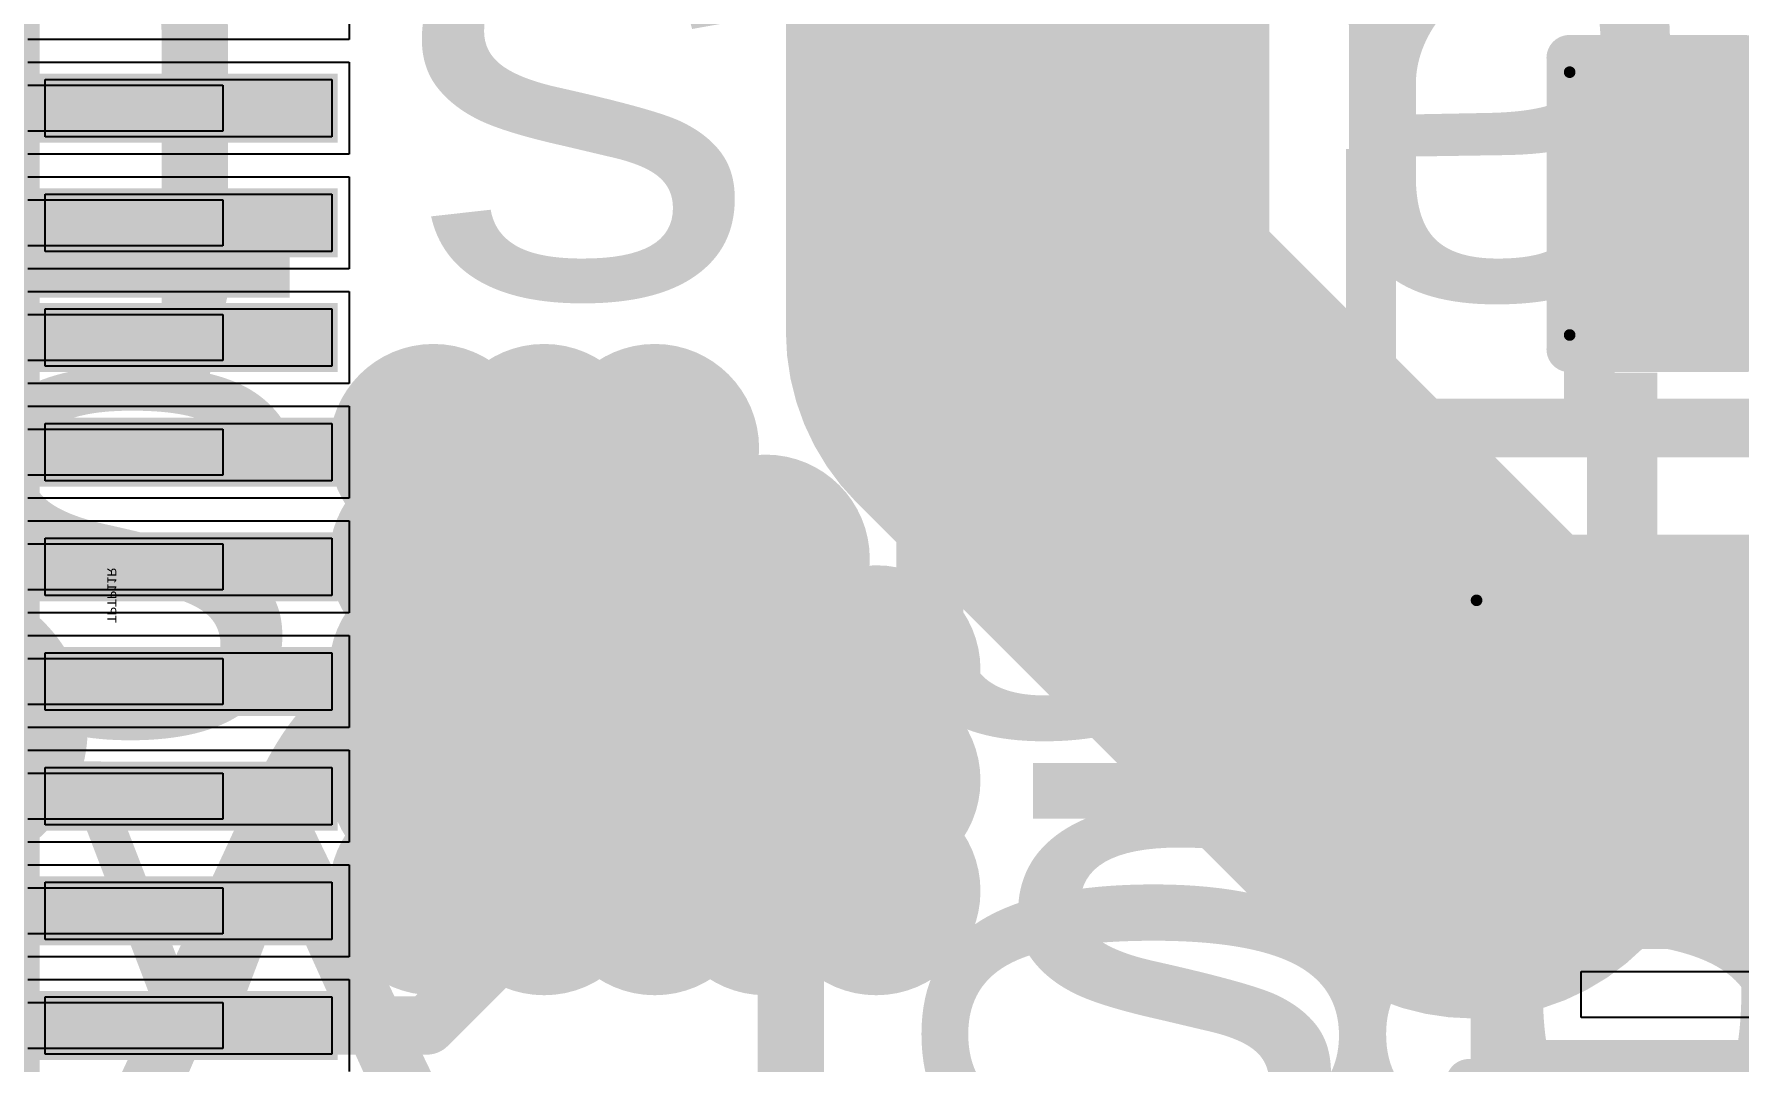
# Model space of a CAD drawing. Header units: inches. Extents: x -2.12 to 4.45, y -3.15 to 1.57.
# Drawn here: x -0.6107 to -0.3181, y -0.558 to -0.3815 of the extents above; entities that cross this region are included whole.
import ezdxf

# ---------------------------------------------------------------- set-up
doc = ezdxf.new("R2010")
doc.units = ezdxf.units.IN
doc.header["$MEASUREMENT"] = 0
for name, color, linetype in [('Bottom', 5, 'Continuous'), ('Bottom 3D Body', 56, 'Continuous'), ('Bottom Paste', 16, 'Continuous'), ('Bottom Solder', 6, 'Continuous'), ('Bottom Value', 56, 'Continuous'), ('Measures', 56, 'Continuous'), ('tDocu', 76, 'Continuous'), ('Top', 1, 'Continuous'), ('Top Glue Points', 56, 'Continuous'), ('Top Paste', 8, 'Continuous'), ('Top Solder', 216, 'Continuous'), ('Top Value', 56, 'Continuous'), ('tPlace', 56, 'Continuous'), ('Via Holes', 16, 'Continuous')]:
    doc.layers.add(name, color=color, linetype=linetype)
doc.styles.add('Arial', font='', dxfattribs={"height": 0.2})
doc.styles.add('Courier New', font='', dxfattribs={"height": 0.2})
doc.styles.get('Arial').set_extended_font_data('Arial')
doc.styles.get('Courier New').set_extended_font_data('Courier New')

# ---------------------------------------------------------------- blocks, each defined once
blk = doc.blocks.new('R0603_57')
at = {"layer": 'Top'}
for points in [[(-0.043, 0.0197), (-0.013, 0.0197), (-0.013, -0.0197), (-0.043, -0.0197)], [(0.013, 0.0197), (0.043, 0.0197), (0.043, -0.0197), (0.013, -0.0197)]]:
    blk.add_hatch(color=1, dxfattribs=at).paths.add_polyline_path(points)
at = {"layer": 'Top Paste'}
for points in [[(-0.043, 0.0197), (-0.013, 0.0197), (-0.013, -0.0197), (-0.043, -0.0197)], [(0.013, 0.0197), (0.043, 0.0197), (0.043, -0.0197), (0.013, -0.0197)]]:
    blk.add_hatch(color=8, dxfattribs=at).paths.add_polyline_path(points)
at = {"layer": 'Top Solder'}
for points in [[(-0.047, 0.0237), (-0.009, 0.0237), (-0.009, -0.0237), (-0.047, -0.0237)], [(0.009, 0.0237), (0.047, 0.0237), (0.047, -0.0237), (0.009, -0.0237)]]:
    blk.add_hatch(color=216, dxfattribs=at).paths.add_polyline_path(points)
at = {"layer": 'Top', "const_width": 0.002}
for points in [[(-0.04996, -0.02256), (-0.04996, 0.02256)], [(-0.04996, 0.02256), (0.04996, 0.02256)], [(0.04996, -0.02256), (0.04996, 0.02256)], [(-0.04996, -0.02256), (0.04996, -0.02256)]]:
    blk.add_lwpolyline(points, dxfattribs=at)
at = {"layer": 'Top', "const_width": 0.001}
for points in [[(-0.05046, 0.02256, 1), (-0.04946, 0.02256, 1)], [(-0.05046, 0.02256, 1), (-0.04946, 0.02256, 1)], [(0.04946, 0.02256, 1), (0.05046, 0.02256, 1)], [(0.04946, 0.02256, 1), (0.05046, 0.02256, 1)], [(-0.05046, -0.02256, 1), (-0.04946, -0.02256, 1)], [(-0.05046, -0.02256, 1), (-0.04946, -0.02256, 1)], [(0.04946, -0.02256, 1), (0.05046, -0.02256, 1)], [(0.04946, -0.02256, 1), (0.05046, -0.02256, 1)]]:
    blk.add_lwpolyline(points, format="xyb", close=True, dxfattribs=at)
at = {"layer": 'Top Glue Points'}
for p, q in [((-0.00787, -0.01575), (-0.00787, 0.01575)), ((-0.00787, 0.01575), (0.00787, 0.01575)), ((0.00787, 0.01575), (0.00787, -0.01575)), ((0.00787, -0.01575), (-0.00787, -0.01575))]:
    blk.add_line(p, q, dxfattribs=at)
at = {"layer": 'tPlace', "const_width": 0.00787}
for points in [[(-0.05, -0.025), (-0.05, 0.025)], [(-0.05, 0.025), (-0.02, 0.025)], [(0.02, 0.025), (0.05, 0.025)], [(0.05, -0.025), (0.05, 0.025)], [(-0.05, -0.025), (-0.02, -0.025)], [(0.02, -0.025), (0.05, -0.025)]]:
    blk.add_lwpolyline(points, dxfattribs=at)
at = {"layer": 'tPlace', "const_width": 0.00394}
for points in [[(-0.05197, 0.025, 1), (-0.04803, 0.025, 1)], [(-0.05197, 0.025, 1), (-0.04803, 0.025, 1)], [(-0.02197, 0.025, 1), (-0.01803, 0.025, 1)], [(0.01803, 0.025, 1), (0.02197, 0.025, 1)], [(0.04803, 0.025, 1), (0.05197, 0.025, 1)], [(0.04803, 0.025, 1), (0.05197, 0.025, 1)], [(-0.05197, -0.025, 1), (-0.04803, -0.025, 1)], [(-0.05197, -0.025, 1), (-0.04803, -0.025, 1)], [(-0.02197, -0.025, 1), (-0.01803, -0.025, 1)], [(0.01803, -0.025, 1), (0.02197, -0.025, 1)], [(0.04803, -0.025, 1), (0.05197, -0.025, 1)], [(0.04803, -0.025, 1), (0.05197, -0.025, 1)]]:
    blk.add_lwpolyline(points, format="xyb", close=True, dxfattribs=at)
blk = doc.blocks.new('C0805_66')
at = {"layer": 'Top'}
for points in [[(-0.06299, 0.02953), (-0.01181, 0.02953), (-0.01181, -0.02953), (-0.06299, -0.02953)], [(0.01181, 0.02953), (0.06299, 0.02953), (0.06299, -0.02953), (0.01181, -0.02953)]]:
    blk.add_hatch(color=1, dxfattribs=at).paths.add_polyline_path(points)
at = {"layer": 'Top Paste'}
for points in [[(-0.06299, 0.02953), (-0.01181, 0.02953), (-0.01181, -0.02953), (-0.06299, -0.02953)], [(0.01181, 0.02953), (0.06299, 0.02953), (0.06299, -0.02953), (0.01181, -0.02953)]]:
    blk.add_hatch(color=8, dxfattribs=at).paths.add_polyline_path(points)
at = {"layer": 'Top Solder'}
for points in [[(-0.06699, 0.03353), (-0.00781, 0.03353), (-0.00781, -0.03353), (-0.06699, -0.03353)], [(0.00781, 0.03353), (0.06699, 0.03353), (0.06699, -0.03353), (0.00781, -0.03353)]]:
    blk.add_hatch(color=216, dxfattribs=at).paths.add_polyline_path(points)
at = {"layer": 'Top', "const_width": 0.002}
for points in [[(-0.06768, -0.0337), (-0.06768, 0.0337)], [(0.06768, 0.0337), (-0.06768, 0.0337)], [(0.06768, -0.0337), (0.06768, 0.0337)], [(0.06768, -0.0337), (-0.06768, -0.0337)]]:
    blk.add_lwpolyline(points, dxfattribs=at)
at = {"layer": 'Top', "const_width": 0.001}
for points in [[(-0.06818, 0.0337, 1), (-0.06718, 0.0337, 1)], [(-0.06818, 0.0337, 1), (-0.06718, 0.0337, 1)], [(0.06718, 0.0337, 1), (0.06818, 0.0337, 1)], [(0.06718, 0.0337, 1), (0.06818, 0.0337, 1)], [(-0.06818, -0.0337, 1), (-0.06718, -0.0337, 1)], [(-0.06818, -0.0337, 1), (-0.06718, -0.0337, 1)], [(0.06718, -0.0337, 1), (0.06818, -0.0337, 1)], [(0.06718, -0.0337, 1), (0.06818, -0.0337, 1)]]:
    blk.add_lwpolyline(points, format="xyb", close=True, dxfattribs=at)
at = {"layer": 'Top Glue Points'}
for p, q in [((-0.00394, -0.01575), (-0.00394, 0.01575)), ((-0.00394, 0.01575), (0.00394, 0.01575)), ((0.00394, 0.01575), (0.00394, -0.01575)), ((0.00394, -0.01575), (-0.00394, -0.01575))]:
    blk.add_line(p, q, dxfattribs=at)
at = {"layer": 'tPlace', "const_width": 0.00787}
for points in [[(-0.075, 0.025, -0.414214), (-0.065, 0.035)], [(0.065, 0.035, -0.414214), (0.075, 0.025)], [(-0.065, -0.035, -0.414214), (-0.075, -0.025)], [(0.075, -0.025, -0.414214), (0.065, -0.035)]]:
    blk.add_lwpolyline(points, format="xyb", dxfattribs=at)
for points in [[(-0.015, 0.035), (-0.065, 0.035)], [(0.065, 0.035), (0.015, 0.035)], [(-0.075, -0.025), (-0.075, 0.025)], [(0.075, -0.025), (0.075, 0.025)], [(-0.015, -0.035), (-0.065, -0.035)], [(0.065, -0.035), (0.015, -0.035)]]:
    blk.add_lwpolyline(points, dxfattribs=at)
at = {"layer": 'tPlace', "const_width": 0.00394}
for points in [[(-0.06697, 0.035, 1), (-0.06303, 0.035, 1)], [(-0.06697, 0.035, 1), (-0.06303, 0.035, 1)], [(-0.01697, 0.035, 1), (-0.01303, 0.035, 1)], [(0.01303, 0.035, 1), (0.01697, 0.035, 1)], [(0.06303, 0.035, 1), (0.06697, 0.035, 1)], [(0.06303, 0.035, 1), (0.06697, 0.035, 1)], [(-0.07697, 0.025, 1), (-0.07303, 0.025, 1)], [(-0.07697, 0.025, 1), (-0.07303, 0.025, 1)], [(0.07303, 0.025, 1), (0.07697, 0.025, 1)], [(0.07303, 0.025, 1), (0.07697, 0.025, 1)], [(-0.07697, -0.025, 1), (-0.07303, -0.025, 1)], [(-0.07697, -0.025, 1), (-0.07303, -0.025, 1)], [(0.07303, -0.025, 1), (0.07697, -0.025, 1)], [(0.07303, -0.025, 1), (0.07697, -0.025, 1)], [(-0.06697, -0.035, 1), (-0.06303, -0.035, 1)], [(-0.06697, -0.035, 1), (-0.06303, -0.035, 1)], [(-0.01697, -0.035, 1), (-0.01303, -0.035, 1)], [(0.01303, -0.035, 1), (0.01697, -0.035, 1)], [(0.06303, -0.035, 1), (0.06697, -0.035, 1)], [(0.06303, -0.035, 1), (0.06697, -0.035, 1)]]:
    blk.add_lwpolyline(points, format="xyb", close=True, dxfattribs=at)
blk = doc.blocks.new('FH12_30S_0_5SH_67')
at = {"layer": 'Top'}
for points in [[(-0.232285, 0.15354), (-0.220475, 0.15354), (-0.220475, 0.10236), (-0.232285, 0.10236)], [(-0.212595, 0.15354), (-0.200785, 0.15354), (-0.200785, 0.10236), (-0.212595, 0.10236)], [(-0.192915, 0.15354), (-0.181105, 0.15354), (-0.181105, 0.10236), (-0.192915, 0.10236)], [(-0.173225, 0.15354), (-0.161415, 0.15354), (-0.161415, 0.10236), (-0.173225, 0.10236)], [(-0.153545, 0.15354), (-0.141735, 0.15354), (-0.141735, 0.10236), (-0.153545, 0.10236)], [(-0.133855, 0.15354), (-0.122045, 0.15354), (-0.122045, 0.10236), (-0.133855, 0.10236)], [(-0.114175, 0.15354), (-0.102365, 0.15354), (-0.102365, 0.10236), (-0.114175, 0.10236)], [(-0.094485, 0.15354), (-0.082675, 0.15354), (-0.082675, 0.10236), (-0.094485, 0.10236)], [(-0.074805, 0.15354), (-0.062995, 0.15354), (-0.062995, 0.10236), (-0.074805, 0.10236)]]:
    blk.add_hatch(color=1, dxfattribs=at).paths.add_polyline_path(points)
at = {"layer": 'Top Paste'}
for points in [[(-0.232285, 0.15354), (-0.220475, 0.15354), (-0.220475, 0.10236), (-0.232285, 0.10236)], [(-0.212595, 0.15354), (-0.200785, 0.15354), (-0.200785, 0.10236), (-0.212595, 0.10236)], [(-0.192915, 0.15354), (-0.181105, 0.15354), (-0.181105, 0.10236), (-0.192915, 0.10236)], [(-0.173225, 0.15354), (-0.161415, 0.15354), (-0.161415, 0.10236), (-0.173225, 0.10236)], [(-0.153545, 0.15354), (-0.141735, 0.15354), (-0.141735, 0.10236), (-0.153545, 0.10236)], [(-0.133855, 0.15354), (-0.122045, 0.15354), (-0.122045, 0.10236), (-0.133855, 0.10236)], [(-0.114175, 0.15354), (-0.102365, 0.15354), (-0.102365, 0.10236), (-0.114175, 0.10236)], [(-0.094485, 0.15354), (-0.082675, 0.15354), (-0.082675, 0.10236), (-0.094485, 0.10236)], [(-0.074805, 0.15354), (-0.062995, 0.15354), (-0.062995, 0.10236), (-0.074805, 0.10236)]]:
    blk.add_hatch(color=8, dxfattribs=at).paths.add_polyline_path(points)
at = {"layer": 'Top Solder'}
for points in [[(-0.232285, 0.15354), (-0.220475, 0.15354), (-0.220475, 0.10236), (-0.232285, 0.10236)], [(-0.212595, 0.15354), (-0.200785, 0.15354), (-0.200785, 0.10236), (-0.212595, 0.10236)], [(-0.192915, 0.15354), (-0.181105, 0.15354), (-0.181105, 0.10236), (-0.192915, 0.10236)], [(-0.173225, 0.15354), (-0.161415, 0.15354), (-0.161415, 0.10236), (-0.173225, 0.10236)], [(-0.153545, 0.15354), (-0.141735, 0.15354), (-0.141735, 0.10236), (-0.153545, 0.10236)], [(-0.133855, 0.15354), (-0.122045, 0.15354), (-0.122045, 0.10236), (-0.133855, 0.10236)], [(-0.114175, 0.15354), (-0.102365, 0.15354), (-0.102365, 0.10236), (-0.114175, 0.10236)], [(-0.094485, 0.15354), (-0.082675, 0.15354), (-0.082675, 0.10236), (-0.094485, 0.10236)], [(-0.074805, 0.15354), (-0.062995, 0.15354), (-0.062995, 0.10236), (-0.074805, 0.10236)]]:
    blk.add_hatch(color=216, dxfattribs=at).paths.add_polyline_path(points)
at = {"layer": 'tDocu'}
for p, q in [((-0.23032, 0.10039), (-0.23032, 0.13386)), ((-0.23032, 0.13386), (-0.22244, 0.13386)), ((-0.22244, 0.13386), (-0.22244, 0.10039)), ((-0.21063, 0.10039), (-0.21063, 0.13386)), ((-0.21063, 0.13386), (-0.20276, 0.13386)), ((-0.20276, 0.13386), (-0.20276, 0.10039)), ((-0.19094, 0.10039), (-0.19094, 0.13386)), ((-0.19094, 0.13386), (-0.18307, 0.13386)), ((-0.18307, 0.13386), (-0.18307, 0.10039)), ((-0.17126, 0.10039), (-0.17126, 0.13386)), ((-0.17126, 0.13386), (-0.16339, 0.13386)), ((-0.16339, 0.13386), (-0.16339, 0.10039)), ((-0.15157, 0.10039), (-0.15157, 0.13386)), ((-0.15157, 0.13386), (-0.1437, 0.13386)), ((-0.1437, 0.13386), (-0.1437, 0.10039)), ((-0.13189, 0.10039), (-0.13189, 0.13386)), ((-0.13189, 0.13386), (-0.12402, 0.13386)), ((-0.12402, 0.13386), (-0.12402, 0.10039)), ((-0.1122, 0.10039), (-0.1122, 0.13386)), ((-0.1122, 0.13386), (-0.10433, 0.13386)), ((-0.10433, 0.13386), (-0.10433, 0.10039)), ((-0.09252, 0.10039), (-0.09252, 0.13386)), ((-0.09252, 0.13386), (-0.08465, 0.13386)), ((-0.08465, 0.13386), (-0.08465, 0.10039)), ((-0.07283, 0.10039), (-0.07283, 0.13386)), ((-0.07283, 0.13386), (-0.06496, 0.13386)), ((-0.06496, 0.13386), (-0.06496, 0.10039))]:
    blk.add_line(p, q, dxfattribs=at)
at = {"layer": 'tDocu', "const_width": 0.008}
blk.add_lwpolyline([(0.35236, 0.09843), (-0.35236, 0.09843)], dxfattribs=at)
at = {"layer": 'Top Paste'}
for p, q in [((-0.2313, 0.10335), (-0.2313, 0.15256)), ((-0.2313, 0.15256), (-0.22146, 0.15256)), ((-0.22146, 0.15256), (-0.22146, 0.10335)), ((-0.21161, 0.10335), (-0.21161, 0.15256)), ((-0.21161, 0.15256), (-0.20177, 0.15256)), ((-0.20177, 0.15256), (-0.20177, 0.10335)), ((-0.19193, 0.10335), (-0.19193, 0.15256)), ((-0.19193, 0.15256), (-0.18209, 0.15256)), ((-0.18209, 0.15256), (-0.18209, 0.10335)), ((-0.17224, 0.10335), (-0.17224, 0.15256)), ((-0.17224, 0.15256), (-0.1624, 0.15256)), ((-0.1624, 0.15256), (-0.1624, 0.10335)), ((-0.15256, 0.10335), (-0.15256, 0.15256)), ((-0.15256, 0.15256), (-0.14272, 0.15256)), ((-0.14272, 0.15256), (-0.14272, 0.10335)), ((-0.13287, 0.10335), (-0.13287, 0.15256)), ((-0.13287, 0.15256), (-0.12303, 0.15256)), ((-0.12303, 0.15256), (-0.12303, 0.10335)), ((-0.11319, 0.10335), (-0.11319, 0.15256)), ((-0.11319, 0.15256), (-0.10335, 0.15256)), ((-0.10335, 0.15256), (-0.10335, 0.10335)), ((-0.0935, 0.10335), (-0.0935, 0.15256)), ((-0.0935, 0.15256), (-0.08366, 0.15256)), ((-0.08366, 0.15256), (-0.08366, 0.10335)), ((-0.07382, 0.10335), (-0.07382, 0.15256)), ((-0.07382, 0.15256), (-0.06398, 0.15256)), ((-0.06398, 0.15256), (-0.06398, 0.10335)), ((-0.22146, 0.10335), (-0.2313, 0.10335)), ((-0.20177, 0.10335), (-0.21161, 0.10335)), ((-0.18209, 0.10335), (-0.19193, 0.10335)), ((-0.1624, 0.10335), (-0.17224, 0.10335)), ((-0.14272, 0.10335), (-0.15256, 0.10335)), ((-0.12303, 0.10335), (-0.13287, 0.10335)), ((-0.10335, 0.10335), (-0.11319, 0.10335)), ((-0.08366, 0.10335), (-0.0935, 0.10335)), ((-0.06398, 0.10335), (-0.07382, 0.10335))]:
    blk.add_line(p, q, dxfattribs=at)
at = {"layer": 'Top Solder'}
for p, q in [((-0.25394, 0.15551), (-0.23819, 0.15551)), ((-0.23819, 0.15551), (-0.23819, 0.10039)), ((-0.23425, 0.10039), (-0.23425, 0.15551)), ((-0.23425, 0.15551), (-0.2185, 0.15551)), ((-0.2185, 0.15551), (-0.2185, 0.10039)), ((-0.21457, 0.10039), (-0.21457, 0.15551)), ((-0.21457, 0.15551), (-0.19882, 0.15551)), ((-0.19882, 0.15551), (-0.19882, 0.10039)), ((-0.19488, 0.10039), (-0.19488, 0.15551)), ((-0.19488, 0.15551), (-0.17913, 0.15551)), ((-0.17913, 0.15551), (-0.17913, 0.10039)), ((-0.1752, 0.10039), (-0.1752, 0.15551)), ((-0.1752, 0.15551), (-0.15945, 0.15551)), ((-0.15945, 0.15551), (-0.15945, 0.10039)), ((-0.15551, 0.10039), (-0.15551, 0.15551)), ((-0.15551, 0.15551), (-0.13976, 0.15551)), ((-0.13976, 0.15551), (-0.13976, 0.10039)), ((-0.13583, 0.10039), (-0.13583, 0.15551)), ((-0.13583, 0.15551), (-0.12008, 0.15551)), ((-0.12008, 0.15551), (-0.12008, 0.10039)), ((-0.11614, 0.10039), (-0.11614, 0.15551)), ((-0.11614, 0.15551), (-0.10039, 0.15551)), ((-0.10039, 0.15551), (-0.10039, 0.10039)), ((-0.09646, 0.10039), (-0.09646, 0.15551)), ((-0.09646, 0.15551), (-0.08071, 0.15551)), ((-0.08071, 0.15551), (-0.08071, 0.10039)), ((-0.07677, 0.10039), (-0.07677, 0.15551)), ((-0.07677, 0.15551), (-0.06102, 0.15551))]:
    blk.add_line(p, q, dxfattribs=at)
blk = doc.blocks.new('TP11R_B_74')
at = {"layer": 'Bottom'}
h = blk.add_hatch(color=5, dxfattribs=at)
edge = h.paths.add_edge_path()
edge.add_arc((0, 0), 0.02166, 0, 360)
at = {"layer": 'Bottom Paste'}
h = blk.add_hatch(color=16, dxfattribs=at)
edge = h.paths.add_edge_path()
edge.add_arc((0, 0), 0.02166, 0, 360)
at = {"layer": 'Bottom Solder'}
h = blk.add_hatch(color=6, dxfattribs=at)
edge = h.paths.add_edge_path()
edge.add_arc((0, 0), 0.02566, 0, 360)
at = {"layer": 'Bottom 3D Body', "style": 'Courier New', "text_generation_flag": 2}
blk.add_text('>TP_SIGNAL_NAME', height=0.0610235, rotation=-180, dxfattribs=at).set_placement((0, 0.075))
blk = doc.blocks.new('TO_236_VIS_L_86')
at = {"layer": 'Measures', "style": 'Courier New'}
for s, p in [('Top Padstyle: RX20Y40D0T', (-0.53, -0.308)), ('Bottom Padstyle: RX20Y40D0T', (-0.583, -0.383)), ('Alt 1 Padstyle: OX60Y90D30P', (-0.583, -0.458))]:
    blk.add_text(s, height=0.0775, dxfattribs=at).set_placement(p)

msp = doc.modelspace()

# ---------------------------------------------------------------- hatches: boundary and pattern name
at = {"layer": 'Bottom'}
h = msp.add_hatch(color=5, dxfattribs=at)
edge = h.paths.add_edge_path()
edge.add_arc((-0.5422, -0.45261), 0.013905, 0, 360)
h = msp.add_hatch(color=5, dxfattribs=at)
edge = h.paths.add_edge_path()
edge.add_arc((-0.5232, -0.45261), 0.013905, 0, 360)
h = msp.add_hatch(color=5, dxfattribs=at)
edge = h.paths.add_edge_path()
edge.add_arc((-0.5042, -0.45261), 0.013905, 0, 360)
h = msp.add_hatch(color=5, dxfattribs=at)
edge = h.paths.add_edge_path()
edge.add_arc((-0.5422, -0.47161), 0.013905, 0, 360)
h = msp.add_hatch(color=5, dxfattribs=at)
edge = h.paths.add_edge_path()
edge.add_arc((-0.5232, -0.47161), 0.013905, 0, 360)
h = msp.add_hatch(color=5, dxfattribs=at)
edge = h.paths.add_edge_path()
edge.add_arc((-0.5042, -0.47161), 0.013905, 0, 360)
h = msp.add_hatch(color=5, dxfattribs=at)
edge = h.paths.add_edge_path()
edge.add_arc((-0.4852, -0.47161), 0.013905, 0, 360)
h = msp.add_hatch(color=5, dxfattribs=at)
edge = h.paths.add_edge_path()
edge.add_arc((-0.5422, -0.49061), 0.013905, 0, 360)
h = msp.add_hatch(color=5, dxfattribs=at)
edge = h.paths.add_edge_path()
edge.add_arc((-0.5232, -0.49061), 0.013905, 0, 360)
h = msp.add_hatch(color=5, dxfattribs=at)
edge = h.paths.add_edge_path()
edge.add_arc((-0.5042, -0.49061), 0.013905, 0, 360)
h = msp.add_hatch(color=5, dxfattribs=at)
edge = h.paths.add_edge_path()
edge.add_arc((-0.4852, -0.49061), 0.013905, 0, 360)
h = msp.add_hatch(color=5, dxfattribs=at)
edge = h.paths.add_edge_path()
edge.add_arc((-0.4662, -0.49061), 0.013905, 0, 360)
h = msp.add_hatch(color=5, dxfattribs=at)
edge = h.paths.add_edge_path()
edge.add_arc((-0.5422, -0.50961), 0.013905, 0, 360)
h = msp.add_hatch(color=5, dxfattribs=at)
edge = h.paths.add_edge_path()
edge.add_arc((-0.5232, -0.50961), 0.013905, 0, 360)
h = msp.add_hatch(color=5, dxfattribs=at)
edge = h.paths.add_edge_path()
edge.add_arc((-0.5042, -0.50961), 0.013905, 0, 360)
h = msp.add_hatch(color=5, dxfattribs=at)
edge = h.paths.add_edge_path()
edge.add_arc((-0.4852, -0.50961), 0.013905, 0, 360)
h = msp.add_hatch(color=5, dxfattribs=at)
edge = h.paths.add_edge_path()
edge.add_arc((-0.4662, -0.50961), 0.013905, 0, 360)
h = msp.add_hatch(color=5, dxfattribs=at)
edge = h.paths.add_edge_path()
edge.add_arc((-0.5422, -0.52861), 0.013905, 0, 360)
h = msp.add_hatch(color=5, dxfattribs=at)
edge = h.paths.add_edge_path()
edge.add_arc((-0.5232, -0.52861), 0.013905, 0, 360)
h = msp.add_hatch(color=5, dxfattribs=at)
edge = h.paths.add_edge_path()
edge.add_arc((-0.5042, -0.52861), 0.013905, 0, 360)
h = msp.add_hatch(color=5, dxfattribs=at)
edge = h.paths.add_edge_path()
edge.add_arc((-0.4852, -0.52861), 0.013905, 0, 360)
h = msp.add_hatch(color=5, dxfattribs=at)
edge = h.paths.add_edge_path()
edge.add_arc((-0.4662, -0.52861), 0.013905, 0, 360)
at = {"layer": 'Bottom Solder'}
h = msp.add_hatch(color=6, dxfattribs=at)
edge = h.paths.add_edge_path()
edge.add_arc((-0.5422, -0.45261), 0.017905, 0, 360)
h = msp.add_hatch(color=6, dxfattribs=at)
edge = h.paths.add_edge_path()
edge.add_arc((-0.5232, -0.45261), 0.017905, 0, 360)
h = msp.add_hatch(color=6, dxfattribs=at)
edge = h.paths.add_edge_path()
edge.add_arc((-0.5042, -0.45261), 0.017905, 0, 360)
h = msp.add_hatch(color=6, dxfattribs=at)
edge = h.paths.add_edge_path()
edge.add_arc((-0.5422, -0.47161), 0.017905, 0, 360)
h = msp.add_hatch(color=6, dxfattribs=at)
edge = h.paths.add_edge_path()
edge.add_arc((-0.5232, -0.47161), 0.017905, 0, 360)
h = msp.add_hatch(color=6, dxfattribs=at)
edge = h.paths.add_edge_path()
edge.add_arc((-0.5042, -0.47161), 0.017905, 0, 360)
h = msp.add_hatch(color=6, dxfattribs=at)
edge = h.paths.add_edge_path()
edge.add_arc((-0.4852, -0.47161), 0.017905, 0, 360)
h = msp.add_hatch(color=6, dxfattribs=at)
edge = h.paths.add_edge_path()
edge.add_arc((-0.5422, -0.49061), 0.017905, 0, 360)
h = msp.add_hatch(color=6, dxfattribs=at)
edge = h.paths.add_edge_path()
edge.add_arc((-0.5232, -0.49061), 0.017905, 0, 360)
h = msp.add_hatch(color=6, dxfattribs=at)
edge = h.paths.add_edge_path()
edge.add_arc((-0.5042, -0.49061), 0.017905, 0, 360)
h = msp.add_hatch(color=6, dxfattribs=at)
edge = h.paths.add_edge_path()
edge.add_arc((-0.4852, -0.49061), 0.017905, 0, 360)
h = msp.add_hatch(color=6, dxfattribs=at)
edge = h.paths.add_edge_path()
edge.add_arc((-0.4662, -0.49061), 0.017905, 0, 360)
h = msp.add_hatch(color=6, dxfattribs=at)
edge = h.paths.add_edge_path()
edge.add_arc((-0.5422, -0.50961), 0.017905, 0, 360)
h = msp.add_hatch(color=6, dxfattribs=at)
edge = h.paths.add_edge_path()
edge.add_arc((-0.5232, -0.50961), 0.017905, 0, 360)
h = msp.add_hatch(color=6, dxfattribs=at)
edge = h.paths.add_edge_path()
edge.add_arc((-0.5042, -0.50961), 0.017905, 0, 360)
h = msp.add_hatch(color=6, dxfattribs=at)
edge = h.paths.add_edge_path()
edge.add_arc((-0.4852, -0.50961), 0.017905, 0, 360)
h = msp.add_hatch(color=6, dxfattribs=at)
edge = h.paths.add_edge_path()
edge.add_arc((-0.4662, -0.50961), 0.017905, 0, 360)
h = msp.add_hatch(color=6, dxfattribs=at)
edge = h.paths.add_edge_path()
edge.add_arc((-0.5422, -0.52861), 0.017905, 0, 360)
h = msp.add_hatch(color=6, dxfattribs=at)
edge = h.paths.add_edge_path()
edge.add_arc((-0.5232, -0.52861), 0.017905, 0, 360)
h = msp.add_hatch(color=6, dxfattribs=at)
edge = h.paths.add_edge_path()
edge.add_arc((-0.5042, -0.52861), 0.017905, 0, 360)
h = msp.add_hatch(color=6, dxfattribs=at)
edge = h.paths.add_edge_path()
edge.add_arc((-0.4852, -0.52861), 0.017905, 0, 360)
h = msp.add_hatch(color=6, dxfattribs=at)
edge = h.paths.add_edge_path()
edge.add_arc((-0.4662, -0.52861), 0.017905, 0, 360)
at = {"layer": 'Top'}
h = msp.add_hatch(color=1, dxfattribs=at)
edge = h.paths.add_edge_path()
edge.add_arc((-0.5422, -0.45261), 0.013905, 0, 360)
h = msp.add_hatch(color=1, dxfattribs=at)
edge = h.paths.add_edge_path()
edge.add_arc((-0.5232, -0.45261), 0.013905, 0, 360)
h = msp.add_hatch(color=1, dxfattribs=at)
edge = h.paths.add_edge_path()
edge.add_arc((-0.5042, -0.45261), 0.013905, 0, 360)
h = msp.add_hatch(color=1, dxfattribs=at)
edge = h.paths.add_edge_path()
edge.add_arc((-0.5422, -0.47161), 0.013905, 0, 360)
h = msp.add_hatch(color=1, dxfattribs=at)
edge = h.paths.add_edge_path()
edge.add_arc((-0.5232, -0.47161), 0.013905, 0, 360)
h = msp.add_hatch(color=1, dxfattribs=at)
edge = h.paths.add_edge_path()
edge.add_arc((-0.5042, -0.47161), 0.013905, 0, 360)
h = msp.add_hatch(color=1, dxfattribs=at)
edge = h.paths.add_edge_path()
edge.add_arc((-0.4852, -0.47161), 0.013905, 0, 360)
h = msp.add_hatch(color=1, dxfattribs=at)
edge = h.paths.add_edge_path()
edge.add_arc((-0.5422, -0.49061), 0.013905, 0, 360)
h = msp.add_hatch(color=1, dxfattribs=at)
edge = h.paths.add_edge_path()
edge.add_arc((-0.5232, -0.49061), 0.013905, 0, 360)
h = msp.add_hatch(color=1, dxfattribs=at)
edge = h.paths.add_edge_path()
edge.add_arc((-0.5042, -0.49061), 0.013905, 0, 360)
h = msp.add_hatch(color=1, dxfattribs=at)
edge = h.paths.add_edge_path()
edge.add_arc((-0.4852, -0.49061), 0.013905, 0, 360)
h = msp.add_hatch(color=1, dxfattribs=at)
edge = h.paths.add_edge_path()
edge.add_arc((-0.4662, -0.49061), 0.013905, 0, 360)
h = msp.add_hatch(color=1, dxfattribs=at)
edge = h.paths.add_edge_path()
edge.add_arc((-0.5422, -0.50961), 0.013905, 0, 360)
h = msp.add_hatch(color=1, dxfattribs=at)
edge = h.paths.add_edge_path()
edge.add_arc((-0.5232, -0.50961), 0.013905, 0, 360)
h = msp.add_hatch(color=1, dxfattribs=at)
edge = h.paths.add_edge_path()
edge.add_arc((-0.5042, -0.50961), 0.013905, 0, 360)
h = msp.add_hatch(color=1, dxfattribs=at)
edge = h.paths.add_edge_path()
edge.add_arc((-0.4852, -0.50961), 0.013905, 0, 360)
h = msp.add_hatch(color=1, dxfattribs=at)
edge = h.paths.add_edge_path()
edge.add_arc((-0.4662, -0.50961), 0.013905, 0, 360)
h = msp.add_hatch(color=1, dxfattribs=at)
edge = h.paths.add_edge_path()
edge.add_arc((-0.5422, -0.52861), 0.013905, 0, 360)
h = msp.add_hatch(color=1, dxfattribs=at)
edge = h.paths.add_edge_path()
edge.add_arc((-0.5232, -0.52861), 0.013905, 0, 360)
h = msp.add_hatch(color=1, dxfattribs=at)
edge = h.paths.add_edge_path()
edge.add_arc((-0.5042, -0.52861), 0.013905, 0, 360)
h = msp.add_hatch(color=1, dxfattribs=at)
edge = h.paths.add_edge_path()
edge.add_arc((-0.4852, -0.52861), 0.013905, 0, 360)
h = msp.add_hatch(color=1, dxfattribs=at)
edge = h.paths.add_edge_path()
edge.add_arc((-0.4662, -0.52861), 0.013905, 0, 360)
at = {"layer": 'Top Solder'}
h = msp.add_hatch(color=216, dxfattribs=at)
edge = h.paths.add_edge_path()
edge.add_arc((-0.5422, -0.45261), 0.017905, 0, 360)
h = msp.add_hatch(color=216, dxfattribs=at)
edge = h.paths.add_edge_path()
edge.add_arc((-0.5232, -0.45261), 0.017905, 0, 360)
h = msp.add_hatch(color=216, dxfattribs=at)
edge = h.paths.add_edge_path()
edge.add_arc((-0.5042, -0.45261), 0.017905, 0, 360)
h = msp.add_hatch(color=216, dxfattribs=at)
edge = h.paths.add_edge_path()
edge.add_arc((-0.5422, -0.47161), 0.017905, 0, 360)
h = msp.add_hatch(color=216, dxfattribs=at)
edge = h.paths.add_edge_path()
edge.add_arc((-0.5232, -0.47161), 0.017905, 0, 360)
h = msp.add_hatch(color=216, dxfattribs=at)
edge = h.paths.add_edge_path()
edge.add_arc((-0.5042, -0.47161), 0.017905, 0, 360)
h = msp.add_hatch(color=216, dxfattribs=at)
edge = h.paths.add_edge_path()
edge.add_arc((-0.4852, -0.47161), 0.017905, 0, 360)
h = msp.add_hatch(color=216, dxfattribs=at)
edge = h.paths.add_edge_path()
edge.add_arc((-0.5422, -0.49061), 0.017905, 0, 360)
h = msp.add_hatch(color=216, dxfattribs=at)
edge = h.paths.add_edge_path()
edge.add_arc((-0.5232, -0.49061), 0.017905, 0, 360)
h = msp.add_hatch(color=216, dxfattribs=at)
edge = h.paths.add_edge_path()
edge.add_arc((-0.5042, -0.49061), 0.017905, 0, 360)
h = msp.add_hatch(color=216, dxfattribs=at)
edge = h.paths.add_edge_path()
edge.add_arc((-0.4852, -0.49061), 0.017905, 0, 360)
h = msp.add_hatch(color=216, dxfattribs=at)
edge = h.paths.add_edge_path()
edge.add_arc((-0.4662, -0.49061), 0.017905, 0, 360)
h = msp.add_hatch(color=216, dxfattribs=at)
edge = h.paths.add_edge_path()
edge.add_arc((-0.5422, -0.50961), 0.017905, 0, 360)
h = msp.add_hatch(color=216, dxfattribs=at)
edge = h.paths.add_edge_path()
edge.add_arc((-0.5232, -0.50961), 0.017905, 0, 360)
h = msp.add_hatch(color=216, dxfattribs=at)
edge = h.paths.add_edge_path()
edge.add_arc((-0.5042, -0.50961), 0.017905, 0, 360)
h = msp.add_hatch(color=216, dxfattribs=at)
edge = h.paths.add_edge_path()
edge.add_arc((-0.4852, -0.50961), 0.017905, 0, 360)
h = msp.add_hatch(color=216, dxfattribs=at)
edge = h.paths.add_edge_path()
edge.add_arc((-0.4662, -0.50961), 0.017905, 0, 360)
h = msp.add_hatch(color=216, dxfattribs=at)
edge = h.paths.add_edge_path()
edge.add_arc((-0.5422, -0.52861), 0.017905, 0, 360)
h = msp.add_hatch(color=216, dxfattribs=at)
edge = h.paths.add_edge_path()
edge.add_arc((-0.5232, -0.52861), 0.017905, 0, 360)
h = msp.add_hatch(color=216, dxfattribs=at)
edge = h.paths.add_edge_path()
edge.add_arc((-0.5042, -0.52861), 0.017905, 0, 360)
h = msp.add_hatch(color=216, dxfattribs=at)
edge = h.paths.add_edge_path()
edge.add_arc((-0.4852, -0.52861), 0.017905, 0, 360)
h = msp.add_hatch(color=216, dxfattribs=at)
edge = h.paths.add_edge_path()
edge.add_arc((-0.4662, -0.52861), 0.017905, 0, 360)
at = {"layer": 'Via Holes'}
h = msp.add_hatch(color=7, dxfattribs=at)
edge = h.paths.add_edge_path()
edge.add_arc((-0.5422, -0.45261), 0.005905, 0, 360)
h = msp.add_hatch(color=7, dxfattribs=at)
edge = h.paths.add_edge_path()
edge.add_arc((-0.5232, -0.45261), 0.005905, 0, 360)
h = msp.add_hatch(color=7, dxfattribs=at)
edge = h.paths.add_edge_path()
edge.add_arc((-0.5042, -0.45261), 0.005905, 0, 360)
h = msp.add_hatch(color=7, dxfattribs=at)
edge = h.paths.add_edge_path()
edge.add_arc((-0.5422, -0.47161), 0.005905, 0, 360)
h = msp.add_hatch(color=7, dxfattribs=at)
edge = h.paths.add_edge_path()
edge.add_arc((-0.5232, -0.47161), 0.005905, 0, 360)
h = msp.add_hatch(color=7, dxfattribs=at)
edge = h.paths.add_edge_path()
edge.add_arc((-0.5042, -0.47161), 0.005905, 0, 360)
h = msp.add_hatch(color=7, dxfattribs=at)
edge = h.paths.add_edge_path()
edge.add_arc((-0.4852, -0.47161), 0.005905, 0, 360)
h = msp.add_hatch(color=7, dxfattribs=at)
edge = h.paths.add_edge_path()
edge.add_arc((-0.5422, -0.49061), 0.005905, 0, 360)
h = msp.add_hatch(color=7, dxfattribs=at)
edge = h.paths.add_edge_path()
edge.add_arc((-0.5232, -0.49061), 0.005905, 0, 360)
h = msp.add_hatch(color=7, dxfattribs=at)
edge = h.paths.add_edge_path()
edge.add_arc((-0.5042, -0.49061), 0.005905, 0, 360)
h = msp.add_hatch(color=7, dxfattribs=at)
edge = h.paths.add_edge_path()
edge.add_arc((-0.4852, -0.49061), 0.005905, 0, 360)
h = msp.add_hatch(color=7, dxfattribs=at)
edge = h.paths.add_edge_path()
edge.add_arc((-0.4662, -0.49061), 0.005905, 0, 360)
h = msp.add_hatch(color=7, dxfattribs=at)
edge = h.paths.add_edge_path()
edge.add_arc((-0.5422, -0.50961), 0.005905, 0, 360)
h = msp.add_hatch(color=7, dxfattribs=at)
edge = h.paths.add_edge_path()
edge.add_arc((-0.5232, -0.50961), 0.005905, 0, 360)
h = msp.add_hatch(color=7, dxfattribs=at)
edge = h.paths.add_edge_path()
edge.add_arc((-0.5042, -0.50961), 0.005905, 0, 360)
h = msp.add_hatch(color=7, dxfattribs=at)
edge = h.paths.add_edge_path()
edge.add_arc((-0.4852, -0.50961), 0.005905, 0, 360)
h = msp.add_hatch(color=7, dxfattribs=at)
edge = h.paths.add_edge_path()
edge.add_arc((-0.4662, -0.50961), 0.005905, 0, 360)
h = msp.add_hatch(color=7, dxfattribs=at)
edge = h.paths.add_edge_path()
edge.add_arc((-0.5422, -0.52861), 0.005905, 0, 360)
h = msp.add_hatch(color=7, dxfattribs=at)
edge = h.paths.add_edge_path()
edge.add_arc((-0.5232, -0.52861), 0.005905, 0, 360)
h = msp.add_hatch(color=7, dxfattribs=at)
edge = h.paths.add_edge_path()
edge.add_arc((-0.5042, -0.52861), 0.005905, 0, 360)
h = msp.add_hatch(color=7, dxfattribs=at)
edge = h.paths.add_edge_path()
edge.add_arc((-0.4852, -0.52861), 0.005905, 0, 360)
h = msp.add_hatch(color=7, dxfattribs=at)
edge = h.paths.add_edge_path()
edge.add_arc((-0.4662, -0.52861), 0.005905, 0, 360)

# ---------------------------------------------------------------- linework, layer by layer
at = {"layer": 'Top'}
for points, const_width in [([(-0.4402, -0.43261), (-0.4402, -0.31861)], 0.083), ([(-0.4402, -0.43261), (-0.36381, -0.509)], 0.083), ([(-0.58425, -0.45329), (-0.58357, -0.45261)], 0.01), ([(-0.58357, -0.45261), (-0.5422, -0.45261)], 0.01), ([(-0.32944, -0.509), (-0.2972, -0.47675)], 0.01), ([(-0.55332, -0.51144), (-0.5515, -0.50961)], 0.01), ([(-0.5515, -0.50961), (-0.5232, -0.50961)], 0.01), ([(-0.36381, -0.509), (-0.32944, -0.509)], 0.01), ([(-0.32944, -0.509), (-0.25771, -0.509)], 0.01), ([(-0.58425, -0.51234), (-0.58334, -0.51144)], 0.01), ([(-0.58334, -0.51144), (-0.55332, -0.51144)], 0.01), ([(-0.5232, -0.53161), (-0.5232, -0.52861)], 0.01), ([(-0.5433, -0.55171), (-0.5232, -0.53161)], 0.01), ([(-0.81774, -0.53203), (-0.58425, -0.53203)], 0.01), ([(-0.58425, -0.55171), (-0.5433, -0.55171)], 0.01)]:
    msp.add_lwpolyline(points, dxfattribs=dict(at, const_width=const_width))
for points, const_width in [([(-0.46095, -0.43261, 1), (-0.41945, -0.43261, 1)], 0.0415), ([(-0.46095, -0.43261, 1), (-0.41945, -0.43261, 1)], 0.0415), ([(-0.58607, -0.45261, 1), (-0.58107, -0.45261, 1)], 0.005), ([(-0.58607, -0.45261, 1), (-0.58107, -0.45261, 1)], 0.005), ([(-0.5447, -0.45261, 1), (-0.5397, -0.45261, 1)], 0.005), ([(-0.58675, -0.45329, 1), (-0.58175, -0.45329, 1)], 0.005), ([(-0.38456, -0.509, 1), (-0.34306, -0.509, 1)], 0.0415), ([(-0.554, -0.50961, 1), (-0.549, -0.50961, 1)], 0.005), ([(-0.554, -0.50961, 1), (-0.549, -0.50961, 1)], 0.005), ([(-0.5257, -0.50961, 1), (-0.5207, -0.50961, 1)], 0.005), ([(-0.36631, -0.509, 1), (-0.36131, -0.509, 1)], 0.005), ([(-0.33194, -0.509, 1), (-0.32694, -0.509, 1)], 0.005), ([(-0.33194, -0.509, 1), (-0.32694, -0.509, 1)], 0.005), ([(-0.33194, -0.509, 1), (-0.32694, -0.509, 1)], 0.005), ([(-0.58675, -0.51234, 1), (-0.58175, -0.51234, 1)], 0.005), ([(-0.58584, -0.51144, 1), (-0.58084, -0.51144, 1)], 0.005), ([(-0.58584, -0.51144, 1), (-0.58084, -0.51144, 1)], 0.005), ([(-0.55582, -0.51144, 1), (-0.55082, -0.51144, 1)], 0.005), ([(-0.55582, -0.51144, 1), (-0.55082, -0.51144, 1)], 0.005), ([(-0.5257, -0.52861, 1), (-0.5207, -0.52861, 1)], 0.005), ([(-0.5257, -0.53161, 1), (-0.5207, -0.53161, 1)], 0.005), ([(-0.5257, -0.53161, 1), (-0.5207, -0.53161, 1)], 0.005), ([(-0.58675, -0.53203, 1), (-0.58175, -0.53203, 1)], 0.005), ([(-0.58675, -0.55171, 1), (-0.58175, -0.55171, 1)], 0.005), ([(-0.5458, -0.55171, 1), (-0.5408, -0.55171, 1)], 0.005), ([(-0.5458, -0.55171, 1), (-0.5408, -0.55171, 1)], 0.005)]:
    msp.add_lwpolyline(points, format="xyb", close=True, dxfattribs=dict(at, const_width=const_width))

# ---------------------------------------------------------------- block references
for name, p, rotation in [('FH12_30S_0_5SH_67', (-0.7122, -0.62061), 270), ('TO_236_VIS_L_86', (-0.3612, -0.82261), 180), ('C0805_66', (-0.32944, -0.5464), 270), ('TP11R_B_74', (-0.6272, -0.50061), 270)]:
    msp.add_blockref(name, p, dxfattribs=dict(rotation=rotation))
msp.add_blockref('R0603_57', (-0.2972, -0.41061))

# ---------------------------------------------------------------- texts
at = {"layer": 'Bottom Value', "style": 'Arial', "text_generation_flag": 2}
msp.add_text('TPTP11R', height=0.00155, rotation=270, dxfattribs=at).set_placement((-0.59819, -0.4826))
at = {"layer": 'Top Value', "style": 'Arial'}
for p in [(-0.379771, -0.643669), (-0.308041, -0.643669)]:
    msp.add_text('10uF', height=0.0775, rotation=90, dxfattribs=at).set_placement(p)

doc.saveas('drawing.dxf')
